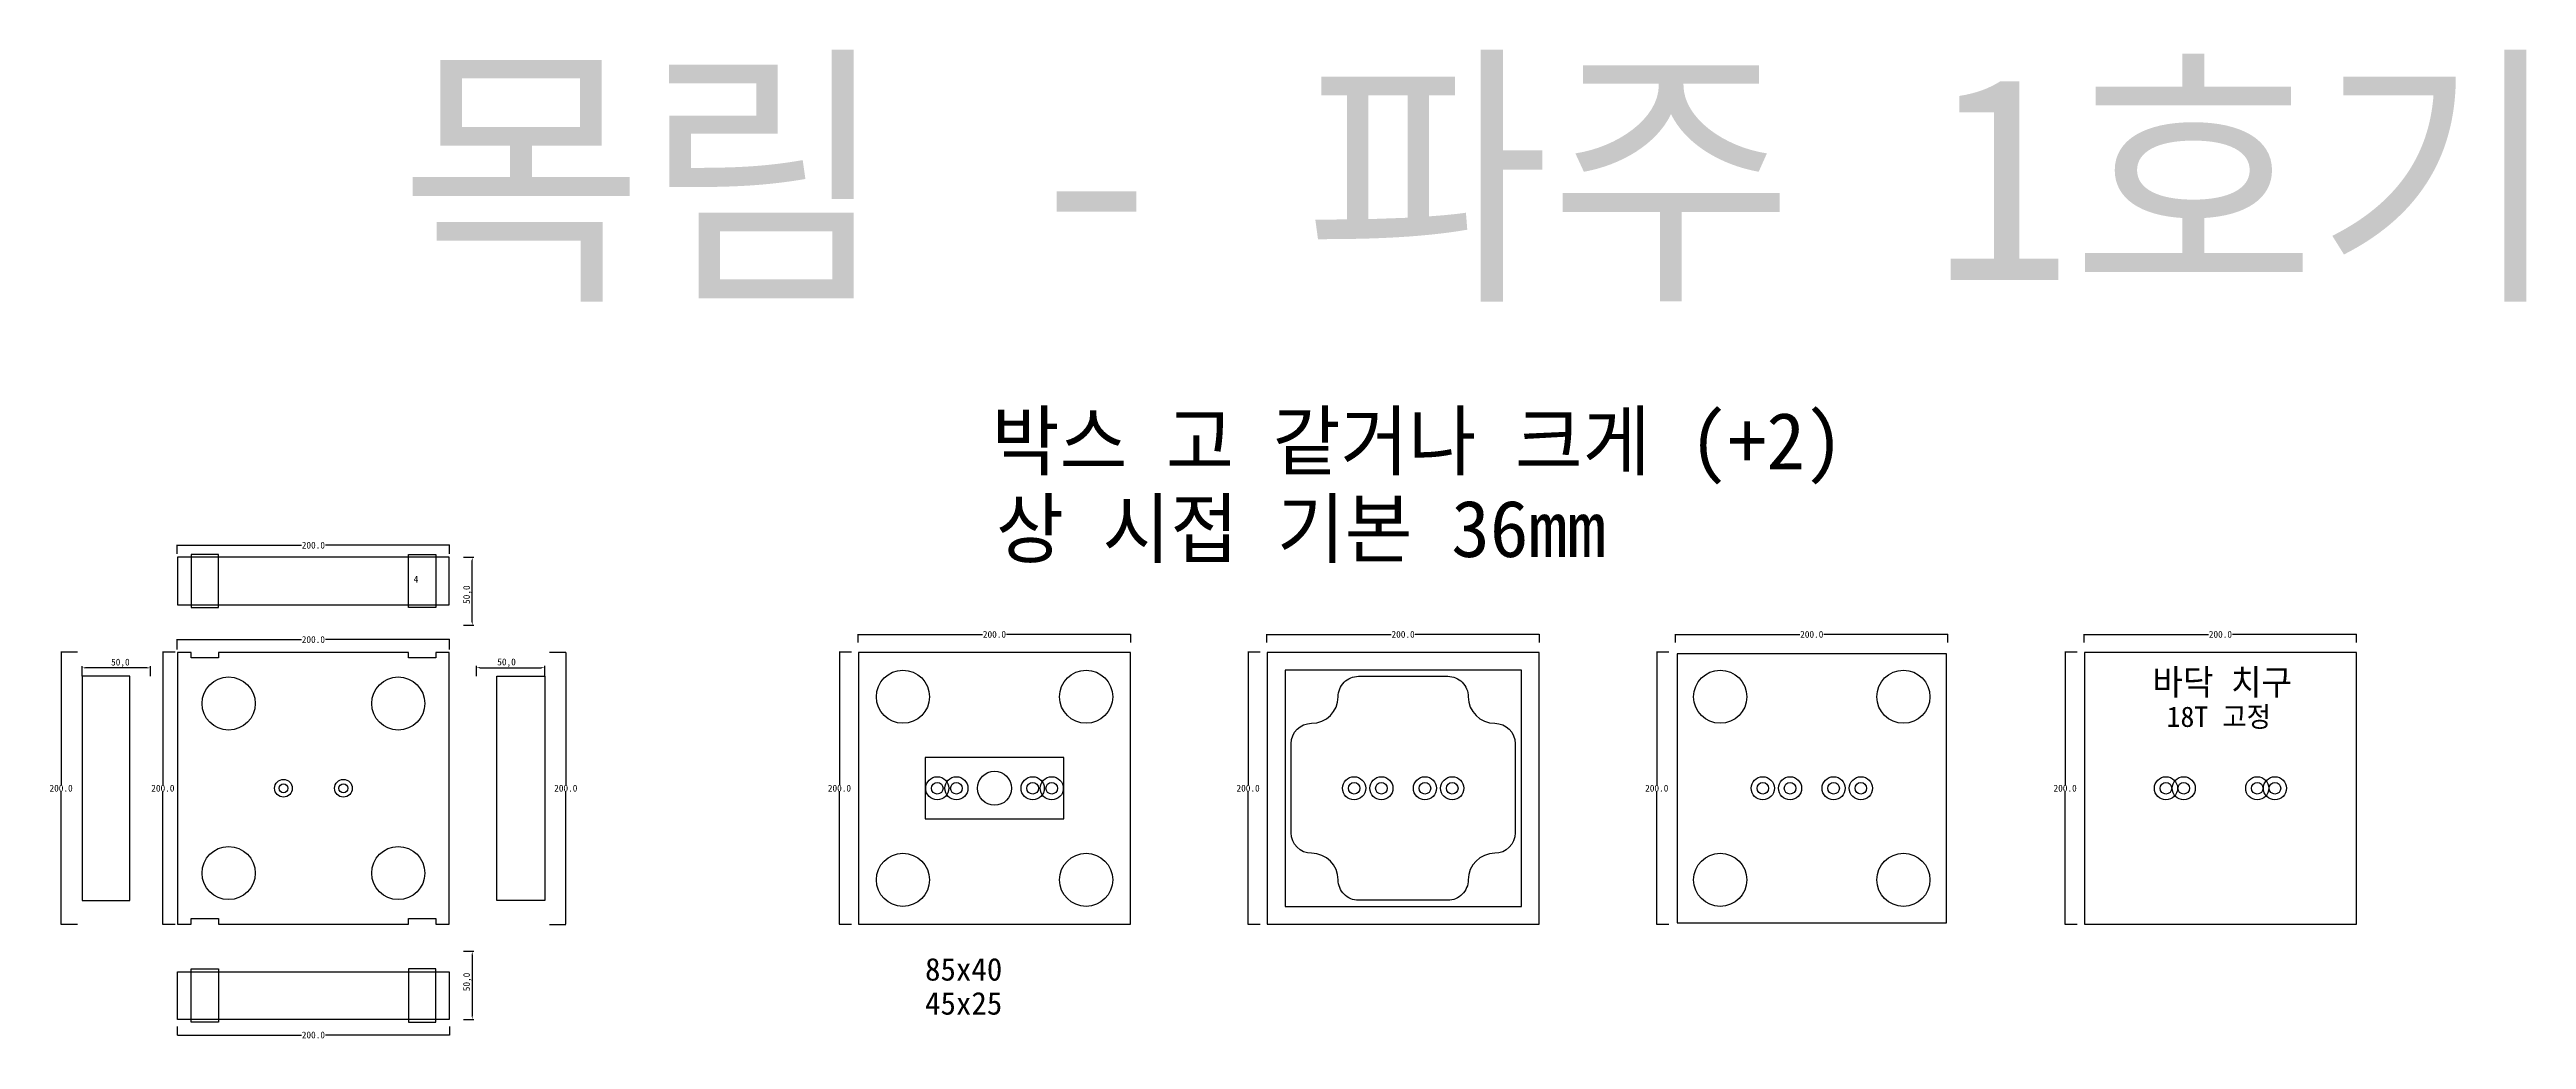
# Model space of a CAD drawing. Header units: millimetres. Extents: x 329 to 2147, y 182 to 910.
import ezdxf

# ---------------------------------------------------------------- set-up
doc = ezdxf.new("R2010")
doc.units = ezdxf.units.MM
for name, color, linetype in [('TEXT', 7, 'Continuous'), ('볼트 구멍', 7, 'Continuous'), ('치구', 7, 'Continuous'), ('치수', 7, 'Continuous')]:
    doc.layers.add(name, color=color, linetype=linetype)
doc.dimstyles.new('ISO-25', dxfattribs={"dimtxt": 2.5, "dimasz": 2.5, "dimexe": 1.25, "dimexo": 0.625, "dimtad": 1, "dimtxsty": 'Standard', "dimcen": 2.5, "dimadec": 0, "dimazin": 0, "dimtfac": 1, "dimtmove": 0, "dimatfit": 3, "dimfxl": 0, "dimarcsym": 0})
doc.dimstyles.get("Standard").update_dxf_attribs({"dimtxt": 7, "dimasz": 0.18, "dimexe": 0.18, "dimexo": 0.0625, "dimgap": 0.09, "dimtad": 0, "dimtih": 1, "dimtoh": 1, "dimdec": 1, "dimzin": 0, "dimdsep": 46, "dimtxsty": 'Standard', "dimcen": 0.09, "dimadec": 0, "dimazin": 0, "dimtfac": 1, "dimtdec": 1, "dimtofl": 0, "dimtmove": 0, "dimatfit": 3, "dimfxl": 0, "dimtolj": 1, "dimtzin": 0, "dimarcsym": 0})

# ---------------------------------------------------------------- blocks, each defined once
blk = doc.blocks.new('*D20')
at = {"layer": 'Defpoints', "color": 0}
for p in [(922.6, 474), (1122.6, 479.9), (1122.6, 474)]:
    blk.add_point(p, dxfattribs=at)
at = {"layer": '치수', "color": 0, "lineweight": -2}
for p, q in [((922.6, 474), (922.6, 480)), ((922.8, 479.9), (1013.8, 479.9)), ((1122.5, 479.9), (1031.5, 479.9)), ((1122.6, 474), (1122.6, 480))]:
    blk.add_line(p, q, dxfattribs=at)
at = {"layer": '치수', "color": 0}
for points in [[(922.8, 479.9), (922.8, 479.8), (922.6, 479.9)], [(1122.5, 479.9), (1122.5, 479.8), (1122.6, 479.9)]]:
    blk.add_solid(points, dxfattribs=at)
at = {"layer": '치수', "color": 0, "insert": (1022.6, 479.9), "char_height": 5, "attachment_point": 5}
blk.add_mtext('\\A1;200.0', dxfattribs=at)
blk = doc.blocks.new('*D21')
at = {"layer": 'Defpoints', "color": 0}
for p in [(349.5, 466.9), (337.4, 266.9), (349.5, 266.9)]:
    blk.add_point(p, dxfattribs=at)
at = {"layer": '치수', "color": 0, "lineweight": -2}
for p, q in [((349.4, 466.9), (337.2, 466.9)), ((337.4, 466.7), (337.4, 369.5)), ((337.4, 267), (337.4, 364.3)), ((349.4, 266.9), (337.2, 266.9))]:
    blk.add_line(p, q, dxfattribs=at)
at = {"layer": '치수', "color": 0}
for points in [[(337.4, 466.7), (337.5, 466.7), (337.4, 466.9)], [(337.4, 267), (337.5, 267), (337.4, 266.9)]]:
    blk.add_solid(points, dxfattribs=at)
at = {"layer": '치수', "color": 0, "insert": (337.4, 366.9), "char_height": 5, "attachment_point": 5}
blk.add_mtext('\\A1;200.0', dxfattribs=at)
blk = doc.blocks.new('*D22')
at = {"layer": 'Defpoints', "color": 0}
for p in [(421.2, 466.9), (412.1, 266.9), (421.2, 266.9)]:
    blk.add_point(p, dxfattribs=at)
at = {"layer": '치수', "color": 0, "lineweight": -2}
for p, q in [((421.1, 466.9), (411.9, 466.9)), ((412.1, 466.7), (412.1, 369.5)), ((412.1, 267), (412.1, 364.3)), ((421.1, 266.9), (411.9, 266.9))]:
    blk.add_line(p, q, dxfattribs=at)
at = {"layer": '치수', "color": 0}
for points in [[(412.1, 466.7), (412.1, 466.7), (412.1, 466.9)], [(412.1, 267), (412.1, 267), (412.1, 266.9)]]:
    blk.add_solid(points, dxfattribs=at)
at = {"layer": '치수', "color": 0, "insert": (412.1, 366.9), "char_height": 5, "attachment_point": 5}
blk.add_mtext('\\A1;200.0', dxfattribs=at)
blk = doc.blocks.new('*D23')
at = {"layer": 'Defpoints', "color": 0}
for p in [(695.8, 466.9), (695.8, 266.9), (707.9, 266.9)]:
    blk.add_point(p, dxfattribs=at)
at = {"layer": '치수', "color": 0, "lineweight": -2}
for p, q in [((695.9, 466.9), (708, 466.9)), ((707.9, 466.7), (707.9, 369.5)), ((707.9, 267), (707.9, 364.3)), ((695.9, 266.9), (708, 266.9))]:
    blk.add_line(p, q, dxfattribs=at)
at = {"layer": '치수', "color": 0}
for points in [[(707.8, 466.7), (707.9, 466.7), (707.9, 466.9)], [(707.8, 267), (707.9, 267), (707.9, 266.9)]]:
    blk.add_solid(points, dxfattribs=at)
at = {"layer": '치수', "color": 0, "insert": (707.9, 366.9), "char_height": 5, "attachment_point": 5}
blk.add_mtext('\\A1;200.0', dxfattribs=at)
blk = doc.blocks.new('*D24')
at = {"layer": 'Defpoints', "color": 0}
for p in [(917.7, 466.9), (908.8, 266.9), (917.7, 266.9)]:
    blk.add_point(p, dxfattribs=at)
at = {"layer": '치수', "color": 0, "lineweight": -2}
for p, q in [((917.7, 466.9), (908.7, 466.9)), ((908.8, 466.7), (908.8, 369.5)), ((908.8, 267), (908.8, 364.3)), ((917.7, 266.9), (908.7, 266.9))]:
    blk.add_line(p, q, dxfattribs=at)
at = {"layer": '치수', "color": 0}
for points in [[(908.8, 466.7), (908.9, 466.7), (908.8, 466.9)], [(908.8, 267), (908.9, 267), (908.8, 266.9)]]:
    blk.add_solid(points, dxfattribs=at)
at = {"layer": '치수', "color": 0, "insert": (908.8, 366.9), "char_height": 5, "attachment_point": 5}
blk.add_mtext('\\A1;200.0', dxfattribs=at)
blk = doc.blocks.new('*D25')
at = {"layer": 'Defpoints', "color": 0}
for p in [(632.3, 247.1), (632.3, 197.1), (639.2, 197.1)]:
    blk.add_point(p, dxfattribs=at)
at = {"layer": '치수', "color": 0, "lineweight": -2}
for p, q in [((632.9, 247.1), (640.5, 247.1)), ((639.2, 244.6), (639.2, 199.6)), ((632.9, 197.1), (640.5, 197.1))]:
    blk.add_line(p, q, dxfattribs=at)
at = {"layer": '치수', "color": 0}
for points in [[(638.8, 244.6), (639.6, 244.6), (639.2, 247.1)], [(638.8, 199.6), (639.6, 199.6), (639.2, 197.1)]]:
    blk.add_solid(points, dxfattribs=at)
at = {"layer": '치수', "color": 0, "insert": (635.7, 224.6), "char_height": 5, "attachment_point": 5, "rotation": 90}
blk.add_mtext('50,0', dxfattribs=at)
blk = doc.blocks.new('*D26')
at = {"layer": 'Defpoints', "color": 0}
for p in [(422.6, 192), (622.6, 192), (622.6, 185.6)]:
    blk.add_point(p, dxfattribs=at)
at = {"layer": '치수', "color": 0, "lineweight": -2}
for p, q in [((422.6, 191.9), (422.6, 185.4)), ((422.8, 185.6), (513.8, 185.6)), ((622.5, 185.6), (531.5, 185.6)), ((622.6, 191.9), (622.6, 185.4))]:
    blk.add_line(p, q, dxfattribs=at)
at = {"layer": '치수', "color": 0}
for points in [[(422.8, 185.6), (422.8, 185.6), (422.6, 185.6)], [(622.5, 185.6), (622.5, 185.6), (622.6, 185.6)]]:
    blk.add_solid(points, dxfattribs=at)
at = {"layer": '치수', "color": 0, "insert": (522.6, 185.6), "char_height": 5, "attachment_point": 5}
blk.add_mtext('\\A1;200.0', dxfattribs=at)
blk = doc.blocks.new('*D27')
at = {"layer": 'Defpoints', "color": 0}
for p in [(622.6, 476.1), (422.6, 468.7), (622.6, 468.7)]:
    blk.add_point(p, dxfattribs=at)
at = {"layer": '치수', "color": 0, "lineweight": -2}
for p, q in [((422.6, 468.7), (422.6, 476.3)), ((422.8, 476.1), (513.8, 476.1)), ((622.5, 476.1), (531.5, 476.1)), ((622.6, 468.7), (622.6, 476.3))]:
    blk.add_line(p, q, dxfattribs=at)
at = {"layer": '치수', "color": 0}
for points in [[(422.8, 476.1), (422.8, 476.1), (422.6, 476.1)], [(622.5, 476.1), (622.5, 476.1), (622.6, 476.1)]]:
    blk.add_solid(points, dxfattribs=at)
at = {"layer": '치수', "color": 0, "insert": (522.6, 476.1), "char_height": 5, "attachment_point": 5}
blk.add_mtext('\\A1;200.0', dxfattribs=at)
blk = doc.blocks.new('*D28')
at = {"layer": 'Defpoints', "color": 0}
for p in [(422.6, 539), (622.6, 545.4), (622.6, 539)]:
    blk.add_point(p, dxfattribs=at)
at = {"layer": '치수', "color": 0, "lineweight": -2}
for p, q in [((422.6, 539.1), (422.6, 545.6)), ((622.6, 539.1), (622.6, 545.6)), ((422.8, 545.4), (513.8, 545.4)), ((622.5, 545.4), (531.5, 545.4))]:
    blk.add_line(p, q, dxfattribs=at)
at = {"layer": '치수', "color": 0}
for points in [[(422.8, 545.5), (422.8, 545.4), (422.6, 545.4)], [(622.5, 545.5), (622.5, 545.4), (622.6, 545.4)]]:
    blk.add_solid(points, dxfattribs=at)
at = {"layer": '치수', "color": 0, "insert": (522.6, 545.4), "char_height": 5, "attachment_point": 5}
blk.add_mtext('\\A1;200.0', dxfattribs=at)
blk = doc.blocks.new('*D29')
at = {"layer": 'Defpoints', "color": 0}
for p in [(352.9, 455.3), (352.9, 448.7), (402.9, 448.6)]:
    blk.add_point(p, dxfattribs=at)
at = {"layer": '치수', "color": 0, "lineweight": -2}
for p, q in [((352.9, 449.3), (352.9, 456.6)), ((400.4, 455.3), (355.4, 455.3)), ((402.9, 449.2), (402.9, 456.6))]:
    blk.add_line(p, q, dxfattribs=at)
at = {"layer": '치수', "color": 0}
for points in [[(355.4, 455.8), (355.4, 454.9), (352.9, 455.3)], [(400.4, 455.8), (400.4, 454.9), (402.9, 455.3)]]:
    blk.add_solid(points, dxfattribs=at)
at = {"layer": '치수', "color": 0, "insert": (380.9, 458.9), "char_height": 5, "attachment_point": 5}
blk.add_mtext('50,0', dxfattribs=at)
blk = doc.blocks.new('*D30')
at = {"layer": 'Defpoints', "color": 0}
for p in [(632.3, 536.6), (639.2, 536.6), (632.3, 486.6)]:
    blk.add_point(p, dxfattribs=at)
at = {"layer": '치수', "color": 0, "lineweight": -2}
for p, q in [((632.9, 536.6), (640.5, 536.6)), ((639.2, 489.1), (639.2, 534.1)), ((632.9, 486.6), (640.5, 486.6))]:
    blk.add_line(p, q, dxfattribs=at)
at = {"layer": '치수', "color": 0}
for points in [[(638.8, 534.1), (639.6, 534.1), (639.2, 536.6)], [(638.8, 489.1), (639.6, 489.1), (639.2, 486.6)]]:
    blk.add_solid(points, dxfattribs=at)
at = {"layer": '치수', "color": 0, "insert": (635.7, 509.1), "char_height": 5, "attachment_point": 5, "rotation": 90}
blk.add_mtext('50,0', dxfattribs=at)
blk = doc.blocks.new('*D31')
at = {"layer": 'Defpoints', "color": 0}
for p in [(692.4, 455.4), (642.4, 448.7), (692.4, 448.7)]:
    blk.add_point(p, dxfattribs=at)
at = {"layer": '치수', "color": 0, "lineweight": -2}
for p, q in [((642.4, 449.3), (642.4, 456.7)), ((644.9, 455.4), (689.9, 455.4)), ((692.4, 449.3), (692.4, 456.7))]:
    blk.add_line(p, q, dxfattribs=at)
at = {"layer": '치수', "color": 0}
for points in [[(644.9, 455.9), (644.9, 455), (642.4, 455.4)], [(689.9, 455.9), (689.9, 455), (692.4, 455.4)]]:
    blk.add_solid(points, dxfattribs=at)
at = {"layer": '치수', "color": 0, "insert": (664.4, 459), "char_height": 5, "attachment_point": 5}
blk.add_mtext('50,0', dxfattribs=at)
blk = doc.blocks.new('*D32')
at = {"layer": 'Defpoints', "color": 0}
for p in [(1822.6, 474), (2022.6, 479.9), (2022.6, 474)]:
    blk.add_point(p, dxfattribs=at)
at = {"layer": '치수', "color": 0, "lineweight": -2}
for p, q in [((1822.6, 474), (1822.6, 480)), ((1822.8, 479.9), (1913.8, 479.9)), ((2022.5, 479.9), (1931.5, 479.9)), ((2022.6, 474), (2022.6, 480))]:
    blk.add_line(p, q, dxfattribs=at)
at = {"layer": '치수', "color": 0}
for points in [[(1822.8, 479.9), (1822.8, 479.8), (1822.6, 479.9)], [(2022.5, 479.9), (2022.5, 479.8), (2022.6, 479.9)]]:
    blk.add_solid(points, dxfattribs=at)
at = {"layer": '치수', "color": 0, "insert": (1922.6, 479.9), "char_height": 5, "attachment_point": 5}
blk.add_mtext('\\A1;200.0', dxfattribs=at)
blk = doc.blocks.new('*D33')
at = {"layer": 'Defpoints', "color": 0}
for p in [(1517.7, 466.9), (1508.8, 266.9), (1517.7, 266.9)]:
    blk.add_point(p, dxfattribs=at)
at = {"layer": '치수', "color": 0, "lineweight": -2}
for p, q in [((1517.7, 466.9), (1508.7, 466.9)), ((1508.8, 466.7), (1508.8, 369.5)), ((1508.8, 267), (1508.8, 364.3)), ((1517.7, 266.9), (1508.7, 266.9))]:
    blk.add_line(p, q, dxfattribs=at)
at = {"layer": '치수', "color": 0}
for points in [[(1508.8, 466.7), (1508.9, 466.7), (1508.8, 466.9)], [(1508.8, 267), (1508.9, 267), (1508.8, 266.9)]]:
    blk.add_solid(points, dxfattribs=at)
at = {"layer": '치수', "color": 0, "insert": (1508.8, 366.9), "char_height": 5, "attachment_point": 5}
blk.add_mtext('\\A1;200.0', dxfattribs=at)
blk = doc.blocks.new('*D34')
at = {"layer": 'Defpoints', "color": 0}
for p in [(1217.7, 466.9), (1208.8, 266.9), (1217.7, 266.9)]:
    blk.add_point(p, dxfattribs=at)
at = {"layer": '치수', "color": 0, "lineweight": -2}
for p, q in [((1217.7, 466.9), (1208.7, 466.9)), ((1208.8, 466.7), (1208.8, 369.5)), ((1208.8, 267), (1208.8, 364.3)), ((1217.7, 266.9), (1208.7, 266.9))]:
    blk.add_line(p, q, dxfattribs=at)
at = {"layer": '치수', "color": 0}
for points in [[(1208.8, 466.7), (1208.9, 466.7), (1208.8, 466.9)], [(1208.8, 267), (1208.9, 267), (1208.8, 266.9)]]:
    blk.add_solid(points, dxfattribs=at)
at = {"layer": '치수', "color": 0, "insert": (1208.8, 366.9), "char_height": 5, "attachment_point": 5}
blk.add_mtext('\\A1;200.0', dxfattribs=at)
blk = doc.blocks.new('*D35')
at = {"layer": 'Defpoints', "color": 0}
for p in [(1817.5, 466.9), (1808.6, 266.9), (1817.5, 266.9)]:
    blk.add_point(p, dxfattribs=at)
at = {"layer": '치수', "color": 0, "lineweight": -2}
for p, q in [((1817.4, 466.9), (1808.4, 466.9)), ((1808.6, 466.7), (1808.6, 369.5)), ((1808.6, 267), (1808.6, 364.3)), ((1817.4, 266.9), (1808.4, 266.9))]:
    blk.add_line(p, q, dxfattribs=at)
at = {"layer": '치수', "color": 0}
for points in [[(1808.6, 466.7), (1808.6, 466.7), (1808.6, 466.9)], [(1808.6, 267), (1808.6, 267), (1808.6, 266.9)]]:
    blk.add_solid(points, dxfattribs=at)
at = {"layer": '치수', "color": 0, "insert": (1808.6, 366.9), "char_height": 5, "attachment_point": 5}
blk.add_mtext('\\A1;200.0', dxfattribs=at)
blk = doc.blocks.new('*D36')
at = {"layer": 'Defpoints', "color": 0}
for p in [(1222.6, 474), (1422.6, 479.9), (1422.6, 474)]:
    blk.add_point(p, dxfattribs=at)
at = {"layer": '치수', "color": 0, "lineweight": -2}
for p, q in [((1222.6, 474), (1222.6, 480)), ((1222.8, 479.9), (1313.8, 479.9)), ((1422.5, 479.9), (1331.5, 479.9)), ((1422.6, 474), (1422.6, 480))]:
    blk.add_line(p, q, dxfattribs=at)
at = {"layer": '치수', "color": 0}
for points in [[(1222.8, 479.9), (1222.8, 479.8), (1222.6, 479.9)], [(1422.5, 479.9), (1422.5, 479.8), (1422.6, 479.9)]]:
    blk.add_solid(points, dxfattribs=at)
at = {"layer": '치수', "color": 0, "insert": (1322.6, 479.9), "char_height": 5, "attachment_point": 5}
blk.add_mtext('\\A1;200.0', dxfattribs=at)
blk = doc.blocks.new('*D37')
at = {"layer": 'Defpoints', "color": 0}
for p in [(1522.6, 474), (1722.6, 479.9), (1722.6, 474)]:
    blk.add_point(p, dxfattribs=at)
at = {"layer": '치수', "color": 0, "lineweight": -2}
for p, q in [((1522.6, 474), (1522.6, 480)), ((1522.8, 479.9), (1613.8, 479.9)), ((1722.5, 479.9), (1631.5, 479.9)), ((1722.6, 474), (1722.6, 480))]:
    blk.add_line(p, q, dxfattribs=at)
at = {"layer": '치수', "color": 0}
for points in [[(1522.8, 479.9), (1522.8, 479.8), (1522.6, 479.9)], [(1722.5, 479.9), (1722.5, 479.8), (1722.6, 479.9)]]:
    blk.add_solid(points, dxfattribs=at)
at = {"layer": '치수', "color": 0, "insert": (1622.6, 479.9), "char_height": 5, "attachment_point": 5}
blk.add_mtext('\\A1;200.0', dxfattribs=at)

msp = doc.modelspace()

# ---------------------------------------------------------------- linework, layer by layer
at = {"layer": '볼트 구멍', "color": 1}
msp.add_lwpolyline([(1073.64, 389.36), (971.64, 389.36), (971.64, 344.36), (1073.64, 344.36)], close=True, dxfattribs=at)
at = {"layer": '볼트 구멍', "color": 2}
for centre, radius in [((500.64, 366.86), 6.5), ((544.64, 366.86), 6.5), ((994.64, 366.86), 4.25), ((1050.64, 366.86), 4.25), ((1306.64, 366.86), 4.25), ((1338.64, 366.86), 4.25), ((1606.64, 366.86), 4.25), ((1638.64, 366.86), 4.25), ((1895.64, 366.86), 4.25), ((1949.64, 366.86), 4.25)]:
    msp.add_circle(centre, radius, dxfattribs=at)
at = {"layer": '볼트 구멍', "color": 3}
for centre, radius in [((500.64, 366.86), 3.25), ((544.64, 366.86), 3.25), ((980.64, 366.86), 4.25), ((1022.64, 366.86), 12.5), ((1064.64, 366.86), 4.25), ((1286.64, 366.86), 4.25), ((1358.64, 366.86), 4.25), ((1586.64, 366.86), 4.25), ((1658.64, 366.86), 4.25), ((1882.64, 366.86), 4.25), ((1962.64, 366.86), 4.25)]:
    msp.add_circle(centre, radius, dxfattribs=at)
at = {"layer": '볼트 구멍', "color": 6}
for centre in [(980.64, 366.86), (994.64, 366.86), (1050.64, 366.86), (1064.64, 366.86), (1286.64, 366.86), (1306.64, 366.86), (1338.64, 366.86), (1358.64, 366.86), (1586.64, 366.86), (1606.64, 366.86), (1638.64, 366.86), (1658.64, 366.86), (1882.64, 366.86), (1895.64, 366.86), (1949.64, 366.86), (1962.64, 366.86)]:
    msp.add_circle(centre, 8.5, dxfattribs=at)
at = {"layer": '치구'}
for points in [[(422.89, 501.61), (622.39, 501.61), (622.39, 536.61), (422.89, 536.61)], [(422.89, 267.11), (432.89, 267.11), (432.89, 271.11), (452.89, 271.11), (452.89, 267.11), (592.39, 267.11), (592.39, 271.11), (612.39, 271.11), (612.39, 267.11), (622.39, 267.11), (622.39, 466.61), (612.39, 466.61), (612.39, 462.61), (592.39, 462.61), (592.39, 466.61), (452.89, 466.61), (452.89, 462.61), (432.89, 462.61), (432.89, 466.61), (422.89, 466.61)], [(922.89, 466.61), (922.89, 267.11), (1122.39, 267.11), (1122.39, 466.61)], [(1222.89, 466.61), (1222.89, 267.11), (1422.39, 267.11), (1422.39, 466.61)], [(1523.89, 465.61), (1523.89, 268.11), (1721.39, 268.11), (1721.39, 465.61)], [(1822.89, 466.61), (1822.89, 267.11), (2022.39, 267.11), (2022.39, 466.61)], [(387.89, 449.21), (352.89, 449.21), (352.89, 284.51), (387.89, 284.51)], [(657.39, 449.21), (692.39, 449.21), (692.39, 284.51), (657.39, 284.51)], [(1235.89, 453.61), (1235.89, 280.11), (1409.39, 280.11), (1409.39, 453.61)], [(422.89, 232.11), (622.39, 232.11), (622.39, 197.11), (422.89, 197.11)]]:
    msp.add_lwpolyline(points, close=True, dxfattribs=at)
at = {"layer": '치구', "color": 1}
for points in [[(432.89, 499.61), (452.89, 499.61), (452.89, 538.61), (432.89, 538.61)], [(612.39, 499.61), (592.39, 499.61), (592.39, 538.61), (612.39, 538.61)], [(432.89, 234.11), (452.89, 234.11), (452.89, 195.11), (432.89, 195.11)], [(612.39, 234.11), (592.39, 234.11), (592.39, 195.11), (612.39, 195.11)]]:
    msp.add_lwpolyline(points, close=True, dxfattribs=at)
at = {"layer": '치구'}
msp.add_lwpolyline([(1289.89, 449.11), (1355.39, 449.11, -0.4142136), (1370.39, 434.11, 0.4142135), (1389.89, 414.61, -0.4142134), (1404.89, 399.61), (1404.89, 334.11, -0.4142134), (1389.89, 319.11, 0.4142135), (1370.39, 299.61, -0.4142136), (1355.39, 284.61), (1289.89, 284.61, -0.4142136), (1274.89, 299.61, 0.4142135), (1255.39, 319.11, -0.4142134), (1240.39, 334.11), (1240.39, 399.61, -0.4142134), (1255.39, 414.61, 0.4142135), (1274.89, 434.11, -0.4142136)], format="xyb", close=True, dxfattribs=at)
for centre in [(460.39, 429.11), (584.89, 429.11), (955.39, 434.11), (1089.89, 434.11), (1555.39, 434.11), (1689.89, 434.11), (460.39, 304.61), (584.89, 304.61), (955.39, 299.61), (1089.89, 299.61), (1555.39, 299.61), (1689.89, 299.61)]:
    msp.add_circle(centre, 19.5, dxfattribs=at)

# ---------------------------------------------------------------- texts
at = {"layer": 'TEXT', "color": 3}
msp.add_text('목림 - 파주 1호기', height=150, dxfattribs=at).set_placement((585.63, 740.35))
at = {"layer": 'TEXT', "color": 1}
for s, height, p in [('박스 고 같거나 크게 (+2)', 41.6667, (1020.59, 601.17)), ('상 시접 기본 36mm', 41.6667, (1023.74, 536.76)), ('4', 5, (596.2, 517.91)), ('85x40', 16.667, (971.64, 225.57)), ('45x25', 16.667, (971.64, 200.57))]:
    msp.add_text(s, height=height, dxfattribs=at).set_placement(p)
at = {"layer": 'TEXT', "color": 6, "linetype": 'Continuous'}
msp.add_text('바닥 치구', height=18.75, dxfattribs=at).set_placement((1872.72, 435.45))
at = {"layer": 'TEXT', "color": 6}
msp.add_text('18T 고정', height=15, dxfattribs=at).set_placement((1883.07, 411.95))

# ---------------------------------------------------------------- dimensions: what is measured, and where the dimension line sits
at = {"layer": '치수', "color": 4}
for base, p1, p2, dimstyle, override, picture, middle in [((622.64, 545.43), (422.64, 539.04), (622.64, 539.04), 'Standard', {"dimtxt": 5}, '*D28', (522.64, 545.43)), ((692.39, 455.44), (642.39, 448.66), (692.39, 448.66), 'ISO-25', {"dimtxt": 5, "dimdec": 1, "dimzin": 0, "dimtdec": 1}, '*D31', (664.39, 455.44)), ((622.64, 185.6), (422.64, 192), (622.64, 192), 'Standard', {"dimtxt": 5}, '*D26', (522.64, 185.6))]:
    dim = msp.add_linear_dim(base=base, p1=p1, p2=p2, dimstyle=dimstyle, override=override, dxfattribs=at)
    dim.commit()
    dim.dimension.update_dxf_attribs({"geometry": picture, "text_midpoint": middle, "dimtype": 160})
for base, p1, p2, angle, picture, middle in [((639.22, 536.61), (632.32, 486.61), (632.32, 536.61), 90, '*D30', (639.22, 509.11)), ((352.89, 455.34), (402.89, 448.56), (352.89, 448.66), 180, '*D29', (380.89, 455.34)), ((639.22, 197.11), (632.32, 247.11), (632.32, 197.11), 270, '*D25', (639.22, 224.61))]:
    dim = msp.add_linear_dim(base=base, p1=p1, p2=p2, angle=angle, dimstyle='ISO-25', override={"dimtxt": 5, "dimdec": 1, "dimzin": 0, "dimtdec": 1}, dxfattribs=at)
    dim.commit()
    dim.dimension.update_dxf_attribs({"geometry": picture, "text_midpoint": middle, "dimtype": 160})
for base, p1, p2, picture, middle in [((622.64, 476.08), (422.64, 468.69), (622.64, 468.69), '*D27', (522.64, 476.08)), ((1122.64, 479.85), (922.64, 473.97), (1122.64, 473.97), '*D20', (1022.64, 479.85)), ((1422.64, 479.85), (1222.64, 473.97), (1422.64, 473.97), '*D36', (1322.64, 479.85)), ((1722.64, 479.85), (1522.64, 473.97), (1722.64, 473.97), '*D37', (1622.64, 479.85)), ((2022.64, 479.85), (1822.64, 473.97), (2022.64, 473.97), '*D32', (1922.64, 479.85))]:
    dim = msp.add_linear_dim(base=base, p1=p1, p2=p2, dimstyle='Standard', override={"dimtxt": 5}, dxfattribs=at)
    dim.commit()
    dim.dimension.update_dxf_attribs({"geometry": picture, "text_midpoint": middle})
for base, p1, p2, picture, middle in [((337.42, 266.86), (349.49, 466.86), (349.49, 266.86), '*D21', (337.42, 366.86)), ((412.11, 266.86), (421.18, 466.86), (421.18, 266.86), '*D22', (412.11, 366.86)), ((707.86, 266.86), (695.79, 466.86), (695.79, 266.86), '*D23', (707.86, 366.86)), ((908.84, 266.86), (917.75, 466.86), (917.75, 266.86), '*D24', (908.84, 366.86)), ((1208.84, 266.86), (1217.75, 466.86), (1217.75, 266.86), '*D34', (1208.84, 366.86)), ((1508.84, 266.86), (1517.75, 466.86), (1517.75, 266.86), '*D33', (1508.84, 366.86)), ((1808.59, 266.86), (1817.5, 466.86), (1817.5, 266.86), '*D35', (1808.59, 366.86))]:
    dim = msp.add_linear_dim(base=base, p1=p1, p2=p2, angle=90, dimstyle='Standard', override={"dimtxt": 5}, dxfattribs=at)
    dim.commit()
    dim.dimension.update_dxf_attribs({"geometry": picture, "text_midpoint": middle})

doc.saveas('drawing.dxf')
